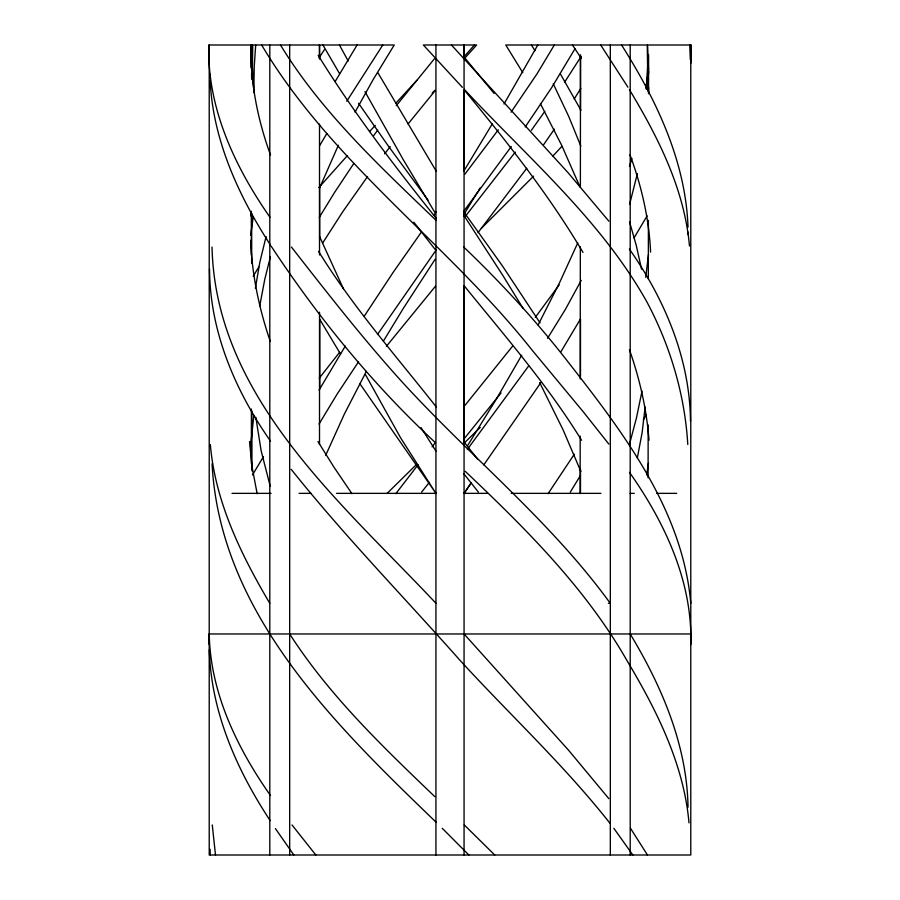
<?xml version="1.0" encoding="UTF-8"?>
<svg xmlns="http://www.w3.org/2000/svg" width="900" height="900" viewBox="0 0 900 900"><rect width="100%" height="100%" fill="white"/><g stroke="black" fill="none" stroke-linecap="round" stroke-linejoin="round"><path stroke-width="1.35" d="M464.029 443.036L464.04 285.773M464.04 216.18L464.051 213.401M464.051 170.257L464.051 90.922M464.062 57.521L464.062 45L464.062 855M580.14 493.132L580.185 436.072M580.23 379.012L580.331 246.803M580.387 186.953L580.489 54.742M630.202 855L630.202 45M648.09 477.832L648.158 424.946M648.326 278.809L648.394 220.354M648.551 93.712L648.596 54.742M250.931 45C250.256 82.474 257.704 119.801 270.484 154.946M690.795 644.546C692.674 581.816 664.92 522.596 629.505 472.365M690.784 633.971L209.216 633.971L209.205 644.546M251.55 67.691L252.405 45L208.811 45C207.011 107.73 234.821 166.815 269.944 217.226M250.661 215.865L250.763 213.278M647.91 90.799L648.45 67.691L647.595 45L691.189 45L690.784 63.484M250.571 446.479L253.856 415.395M648.484 68.096L646.245 89.179M255.701 45L254.239 66.42L253.8 92.7M646.29 88.403L647.595 66.679L647.235 45L505.777 45L522.799 72.686M645.165 406.957L642.105 432.799L637.357 457.785M648.484 254.419L645.727 277.346M250.695 235.26L253.17 217.046M648.461 463.061L646.661 474.919M255.375 288.248L259.785 262.44L266.096 236.531M259.751 305.91L264.78 279.27L270.405 256.77M642.015 391.084L636.446 417.96L629.516 444.184M637.369 173.621L629.617 204.368M631.957 158.411L629.426 166.489M319.579 188.032L338.355 145.249M325.71 455.287L344.329 414.157L366.368 371.351M577.755 242.888L559.766 282.262L538.099 325.012M581.22 280.406L565.358 309.454L547.538 338.31M355.027 112.174L373.05 79.763L394.223 45L252.765 45L252.405 66.679L253.609 87.199M575.1 48.566L551.486 87.919L525.206 126.968M521.685 355.275L496.305 399.173L467.809 445.264M537.795 45L504.011 103.984M319.061 390.116L345.296 346.05M580.399 319.106L560.79 351.979M647.123 215.831L634.05 237.915M252.472 474.975L263.464 456.626M319.027 424.046L337.118 394.11L358.526 361.811M554.332 45L536.974 73.913L511.031 112.219M335.396 81.157L357.086 45M319.725 145.519L326.835 133.493M383.355 341.19L403.414 308.228L435.116 259.324M319.252 217.406L334.485 192.578L353.79 163.507M646.357 414.776L643.298 419.85M253.192 276.244L258.727 267.12M492.277 123.907L463.646 171.382M580.106 476.01L570.319 492.086M478.62 190.35L480.015 188.032M477.923 191.509L463.815 214.537M322.627 243.067L342.686 211.838L367.571 176.546M580.826 88.47L574.211 98.955M581.085 56.498L564.66 82.125M574.312 454.196L548.055 493.695M346.748 101.25L382.781 45M364.286 316.125L393.03 272.554L421.436 232.02M319.343 57.42L324.529 49.5M471.015 483.075L464.062 493.358L471.454 482.636M540.9 382.579L483.806 464.861M554.377 129.139L543.735 144.551M436.207 249.964L377.494 334.474M544.804 111.397L531.349 130.309M559.17 284.94L535.264 317.419M528.75 365.85L467.348 449.415M511.279 146.554L463.815 211.208M526.77 168.266L478.046 232.661M498.296 129.825L464.692 174.42M373.748 135.484L377.572 130.309M433.845 215.1L436.365 211.714M515.284 152.089L465.322 216.371M395.82 493.695L418.072 464.749M384.649 153.821L390.218 146.61M319.207 378.225L339.626 352.294M396.248 105.716L434.396 58.804M432.101 446.805L435.42 442.598M421.639 492.086L429.266 482.434M463.691 406.969L512.471 346.309M408.015 124.009L435.049 90.799M463.815 439.189L497.812 396.979M498.634 395.966L501.075 392.918M386.426 346.286L435.488 286.189M318.881 187.56L347.276 155.745M464.051 56.745L474.435 45M465.255 57.611L476.64 45L423.36 45L462.409 87.39M416.858 80.314L395.64 103.421M561.847 146.407L552.611 156.341M375.244 125.449L369.574 131.558M432.18 93.105L434.891 90.248M533.587 176.153L481.331 228.352M387.067 493.436L416.678 464.31M480.262 427.376L465.21 442.08M232.02 493.358L271.058 493.358M299.059 493.358L311.13 493.358M336.566 493.358L436.421 493.358M463.579 493.358L487.08 493.358M511.245 493.358L600.941 493.358M630.146 493.358L634.264 493.358M656.775 493.358L676.721 493.358M608.389 603.259L610.324 603.36C550.384 520.774 469.969 456.446 401.591 381.375C362.711 338.423 327.082 292.646 291.42 247.039M436.264 220.523C379.879 166.354 321.57 112.275 280.474 45M465.244 471.341C525.465 528.424 585.36 587.779 626.861 660.386C656.674 710.235 683.809 764.156 689.006 822.87M434.756 796.59C382.32 746.325 329.197 695.43 289.676 633.971M464.276 824.951L494.752 855M434.79 442.08C372.206 383.895 318.026 317.25 271.046 246.004M463.725 247.039C501.57 283.219 537.075 321.851 569.104 363.285C624.274 433.811 682.808 510.986 690.784 603.36M436.196 822.308C335.048 724.804 219.971 613.271 212.062 463.815M442.26 828.293L468.855 855M464.209 89.302C527.614 157.455 600.413 219.319 646.605 301.399C670.174 345.431 684.844 394.594 687.78 444.499M451.44 45L568.046 172.688L608.861 221.186M464.062 633.971L568.721 750.409L608.827 798.637M464.029 56.959L494.1 93.42M464.951 90.799C507.375 142.29 548.933 194.895 582.998 252.416M315.821 855L291.994 824.951M464.512 286.189C505.091 336.285 547.695 385.132 581.546 440.235M436.309 406.969C396.022 355.939 352.834 306.799 318.532 251.347M436.331 218.441C394.38 166.016 353.531 112.511 318.195 55.339M463.939 473.873L478.361 492.086M435.836 250.335L413.865 222.255M463.759 441.54L477.81 459.473M609.874 823.163C564.188 765.124 509.839 714.78 460.058 660.386C403.706 596.756 344.228 535.781 291.173 469.305M608.85 444.094L583.2 411.728L532.316 350.415C447.728 243.484 331.954 163.305 261.653 45M613.834 828.293L632.846 855M464.265 212.558L502.369 265.815L539.977 322.774M428.051 200.093L387.968 145.519L358.594 103.309M293.827 855L275.423 828.585M351.945 493.695L333.765 466.864L317.959 441.54M629.359 249.041C664.751 299.385 689.918 358.942 690.491 421.245M270.495 795.566C237.15 748.069 210.409 693.034 209.216 633.971M270.495 441.079C235.215 390.836 209.745 331.166 209.554 268.954M600.671 45L627.908 87.154M630.484 828.281L647.46 855M572.445 45L581.389 58.556M359.752 383.546L435.938 493.358L400.556 437.749L365.501 374.726M270.157 820.586C236.621 769.748 210.926 711.551 209.34 649.834M464.389 216.146L503.01 275.726L523.102 308.475M435.904 451.058L421.054 427.579M270.405 244.991C238.624 195.851 213.131 140.434 210.161 81.191M621.562 45C656.269 99.821 685.676 161.179 688.016 227.138M340.594 354.161L319.601 319.106M434.767 212.254L403.493 160.065L364.973 91.665M436.354 171.382L378.056 73.024M531.472 45L534.96 50.76M339.525 73.575L322.92 45M629.359 89.539C658.271 137.486 684.472 189.371 689.479 246.004M630.202 633.971C661.793 686.374 687.049 745.155 688.028 807.232M269.798 603.36C241.009 554.569 215.201 501.863 210.352 444.611M560.374 73.913L580.905 110.149M339.446 45L348.199 61.031M540.416 103.691L561.645 145.249L579.949 186.862M539.674 382.601L563.119 429.896L580.894 471.555M553.241 83.779L568.778 116.55L580.815 146.093M343.418 288.799L319.444 236.261M629.989 154.845C641.543 186.041 649.091 218.869 650.599 252.157M629.438 349.695C639.709 378.889 646.65 409.343 649.012 440.235M270.202 341.19C259.11 308.678 251.966 274.702 250.65 240.322M629.561 221.873L636.3 245.554L641.554 269.179M270.214 486.202L261.124 450.731L255.825 417.262M257.153 493.695L252.045 466.864L249.502 441.54M215.494 855L212.276 824.951M689.726 45L690.322 59.546M212.018 247.039C215.528 397.507 341.01 502.245 435.938 603.259M209.801 74.002L209.914 76.399M210.274 855L210.094 849.229M251.64 79.2L251.55 73.429M688.151 232.099L688.174 234.585M646.222 84.33L646.245 87.919M319.522 58.916L319.511 45L319.511 58.635M319.613 186.953L319.657 238.455M319.725 319.174L319.77 388.755M251.426 67.264L251.393 45L251.393 68.175M251.595 213.401L251.651 263.498M251.831 411.03L251.899 470.869M690.784 45L690.784 855L209.216 855L209.216 45M648.607 70.909L648.607 73.631M648.607 87.266L648.607 92.722M610.324 45L610.324 855M580.489 55.901L580.489 110.441M580.489 319.039L580.489 376.29M580.489 469.001L580.489 493.537M435.938 45L435.938 855M319.511 124.076L319.511 254.959M319.511 312.221L319.511 444.465M289.676 45L289.676 855M269.798 45L269.798 855M251.393 211.331L251.393 254.959M251.393 409.016L251.393 463.545"/></g></svg>
